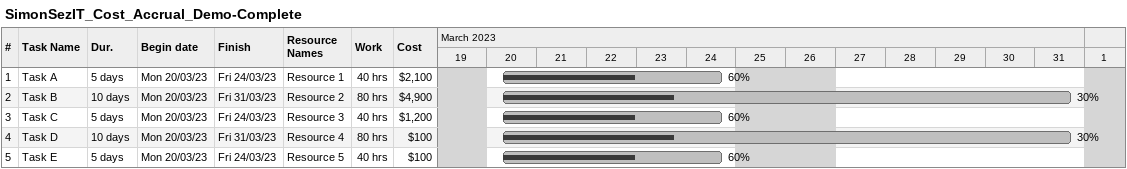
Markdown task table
SimonSezIT_Cost_Accrual_Demo-Complete

| ID | Task | Duration | Start | Finish | Resources | % complete | Work (h) | Cost ($) |
|---|---|---|---|---|---|---|---|---|
| 1 | Task A | 5d | 2023-03-20 | 2023-03-24 | Resource 1 | 60 | 40 | 2100 |
| 2 | Task B | 10d | 2023-03-20 | 2023-03-31 | Resource 2 | 30 | 80 | 4900 |
| 3 | Task C | 5d | 2023-03-20 | 2023-03-24 | Resource 3 | 60 | 40 | 1200 |
| 4 | Task D | 10d | 2023-03-20 | 2023-03-31 | Resource 4 | 30 | 80 | 100 |
| 5 | Task E | 5d | 2023-03-20 | 2023-03-24 | Resource 5 | 60 | 40 | 100 |
